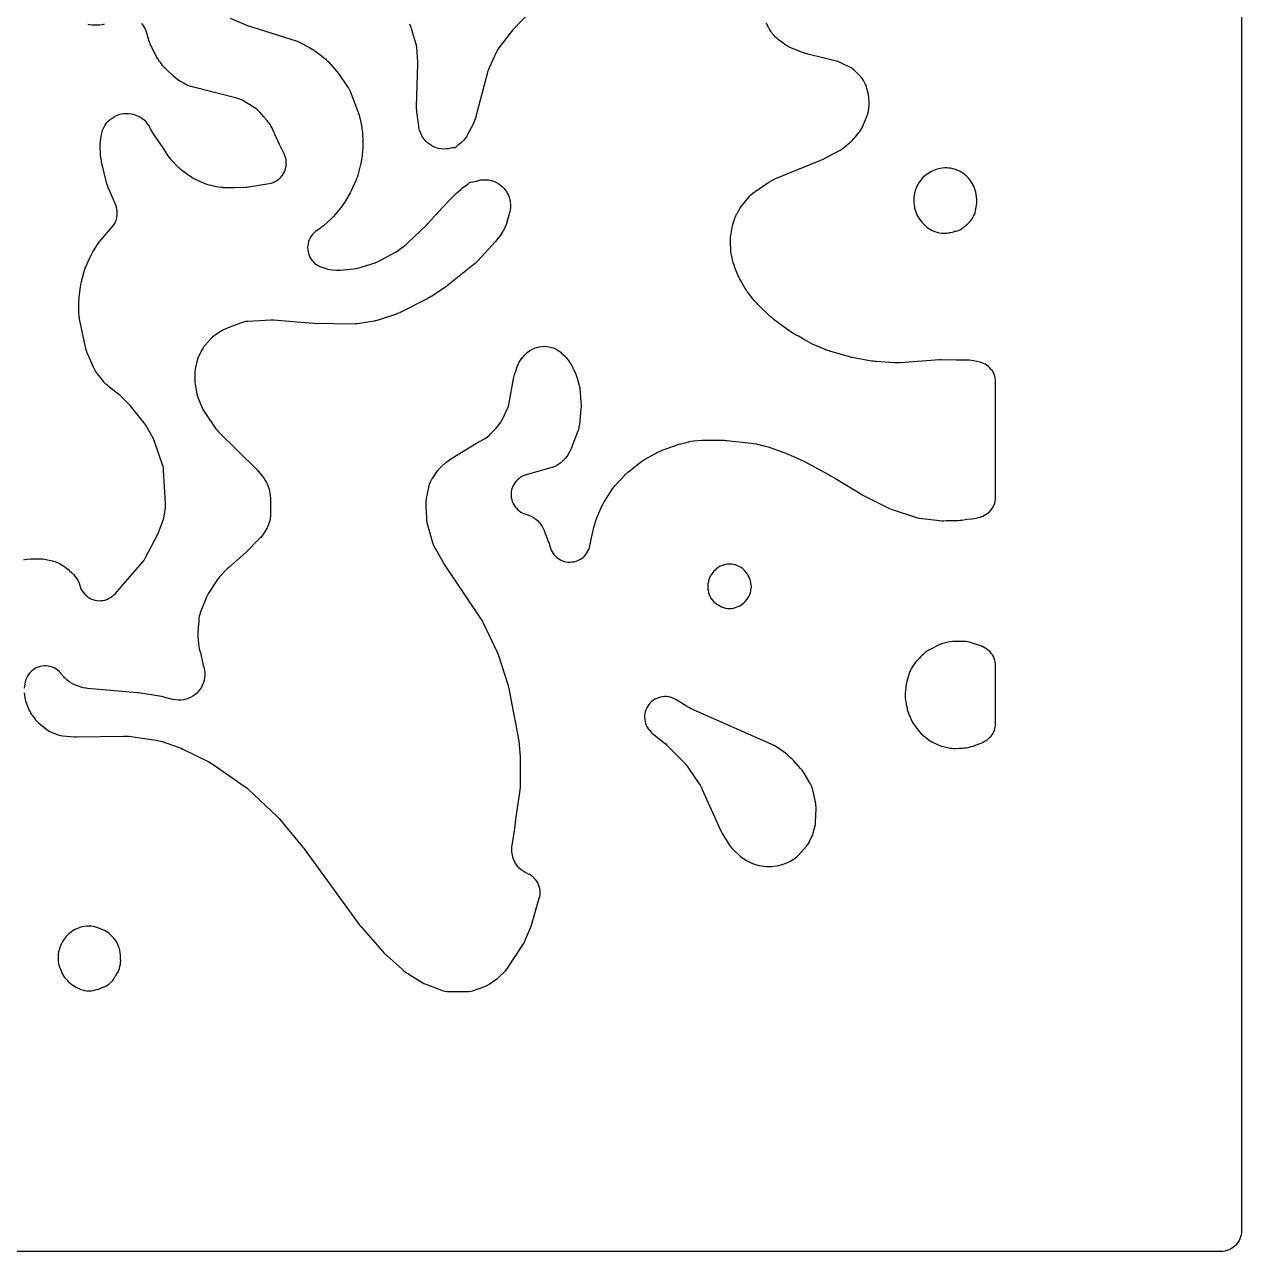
# Model space of a CAD drawing. Header units: millimetres. Extents: x 0 to 300, y 0 to 300.
# Drawn here: x 151.6 to 300.1, y -0.1 to 149.5 of the extents above; entities that cross this region are included whole.
import ezdxf

# ---------------------------------------------------------------- set-up
doc = ezdxf.new("R2010")
doc.units = ezdxf.units.MM
doc.layers.add('CUT', color=7, linetype='CONTINUOUS')

msp = doc.modelspace()

# ---------------------------------------------------------------- linework, layer by layer
at = {"layer": 'CUT'}
for points in [[(300.15, 297.0112), (300.15, 2.4114), (300.1379, 2.1654), (300.1369, 2.1453), (300.135, 2.1053), (300.099, 1.8629), (300.0395, 1.6252), (299.9569, 1.3944), (299.8521, 1.1729), (299.7262, 0.9627), (299.5802, 0.7659), (299.4156, 0.5844), (299.2341, 0.4198), (299.0373, 0.2738), (298.8271, 0.1479), (298.6056, 0.0431), (298.3748, -0.0395), (298.1371, -0.099), (297.8947, -0.135), (297.5886, -0.15), (297.0775, -0.15), (297.073, -0.15), (3, -0.15)], [(216.8516, 154.766), (211.2315, 148.9233), (211.0424, 148.7024), (209.5118, 146.6874), (209.3578, 146.4597), (209.2298, 146.2165), (208.3342, 144.2619), (208.2546, 144.0669), (208.1917, 143.8659), (206.6722, 138.1794), (206.6126, 137.9789), (206.601, 137.9434), (206.4487, 137.554), (206.4332, 137.5201), (206.3411, 137.3323), (205.7015, 136.1165), (205.6127, 135.9573), (205.5961, 135.9292), (205.412, 135.6491), (205.22, 135.4112), (205.0058, 135.1929), (204.7715, 134.9966), (204.6259, 134.897), (204.4309, 134.749), (204.2513, 134.5827), (204.1845, 134.5073), (204.1248, 134.5093), (203.8797, 134.4937), (203.6373, 134.4541), (203.3799, 134.399), (203.0761, 134.3642), (202.7704, 134.3592), (202.4656, 134.3838), (202.1646, 134.438), (201.8704, 134.5211), (201.5856, 134.6324), (201.3129, 134.7708), (201.055, 134.935), (200.8143, 135.1236), (200.593, 135.3346), (200.3932, 135.5661), (200.2169, 135.8159), (200.0656, 136.0816), (199.9409, 136.3608), (199.8439, 136.6508), (199.7689, 136.9775), (199.7632, 137.0096), (199.7355, 137.1898), (199.5157, 138.8932), (199.5, 139.0367), (199.4977, 139.0624), (199.4829, 139.3506), (199.4825, 139.3764), (199.4835, 139.5207), (199.6181, 144.7707), (199.6128, 145.0088), (199.493, 146.7253), (199.4573, 147.0067), (199.3898, 147.2823), (198.7666, 149.3203), (198.6648, 149.5947)], [(151.5992, 67.9963), (151.663, 67.4578), (151.7007, 67.23), (151.7592, 67.0067), (151.8381, 66.7898), (152.2546, 65.7907), (152.3475, 65.5928), (152.4572, 65.4038), (152.5831, 65.2252), (152.963, 64.7329), (153.1535, 64.5137), (153.368, 64.3181), (154.334, 63.5353), (154.51, 63.405), (154.6968, 63.2906), (154.8929, 63.1929), (155.0967, 63.1129), (155.7281, 62.8962), (156.017, 62.8161), (156.3133, 62.7711), (157.7004, 62.6451), (157.9733, 62.6353), (163.7004, 62.7425), (163.8481, 62.7423), (163.8745, 62.7418), (164.1692, 62.7241), (164.1956, 62.7214), (164.3422, 62.7039), (167.6472, 62.2421), (167.8254, 62.2128), (167.8572, 62.2068), (168.2084, 62.1227), (168.2394, 62.1137), (168.4115, 62.059), (170.3622, 61.3875), (170.5833, 61.3035), (170.7314, 61.2418), (170.9468, 61.1441), (174.1221, 59.58), (174.2452, 59.5165), (174.2671, 59.5048), (174.5058, 59.3644), (174.5267, 59.351), (174.642, 59.2743), (178.4534, 56.6364), (178.5671, 56.5545), (178.5872, 56.5395), (178.8049, 56.3634), (178.8238, 56.3469), (178.9276, 56.2528), (182.4523, 52.9373), (182.617, 52.7724), (182.7253, 52.6571), (182.8794, 52.4823), (185.5684, 49.2351), (185.6416, 49.1437), (185.6905, 49.0809), (185.7608, 48.9873), (192.5659, 39.638), (192.7024, 39.4668), (195.2772, 36.5123), (195.4793, 36.3058), (197.7441, 34.2447), (197.9094, 34.1068), (198.0858, 33.9837), (200.1484, 32.6729), (200.3709, 32.547), (200.6052, 32.4444), (202.5257, 31.7183), (202.7399, 31.6482), (202.9596, 31.5976), (203.183, 31.5671), (203.4082, 31.5568), (205.6545, 31.5554), (205.8766, 31.5651), (206.0969, 31.5945), (206.3137, 31.6434), (206.5254, 31.7114), (207.7975, 32.1832), (208.0706, 32.3034), (208.3274, 32.4554), (209.1618, 33.0189), (209.3433, 33.1538), (209.5118, 33.3046), (210.324, 34.1), (210.51, 34.3035), (210.6726, 34.5263), (212.4439, 37.2591), (212.5478, 37.4347), (212.637, 37.6182), (213.3958, 39.3555), (213.5061, 39.6605), (214.4563, 42.941), (214.5123, 43.1763), (214.5453, 43.416), (214.555, 43.6577), (214.5412, 43.8992), (214.5042, 44.1382), (214.4443, 44.3725), (214.362, 44.6), (214.2581, 44.8184), (214.1335, 45.0258), (213.9895, 45.2202), (213.8274, 45.3997), (213.6488, 45.5628), (213.4551, 45.7078), (213.2484, 45.8334), (213.1007, 45.9046), (213.101, 45.9054), (212.7442, 46.0775), (212.4829, 46.2366), (212.2382, 46.4203), (212.0126, 46.6269), (211.8081, 46.8545), (211.6267, 47.1009), (211.4701, 47.3637), (211.3398, 47.6405), (211.237, 47.9286), (211.1627, 48.2254), (211.1175, 48.528), (211.102, 48.8335), (211.1176, 49.1685), (211.1207, 49.201), (211.1425, 49.3821), (211.3321, 50.6909), (211.4439, 51.2068), (211.4863, 51.4692), (211.6051, 52.5752), (212.122, 56.1426), (212.1478, 56.482), (212.1743, 59.946), (212.163, 60.2031), (211.9822, 62.0939), (211.9507, 62.3166), (211.5333, 64.5433), (211.521, 64.6656), (211.4794, 64.9337), (211.3091, 65.7388), (210.7849, 68.5347), (210.7046, 68.8491), (209.4663, 72.6466), (209.3451, 72.9494), (207.6457, 76.5058), (207.4688, 76.8168), (202.8493, 83.731), (202.7788, 83.8406), (202.7322, 83.9159), (202.6656, 84.0279), (201.8078, 85.5278), (201.7033, 85.7238), (201.6857, 85.7593), (201.5123, 86.1682), (201.4991, 86.2055), (201.4309, 86.4169), (200.8726, 88.3408), (200.8179, 88.552), (200.8093, 88.5899), (200.7372, 89.0199), (200.733, 89.0586), (200.7159, 89.276), (200.6409, 90.7837), (200.6364, 90.9988), (200.6367, 91.0371), (200.6647, 91.4663), (200.6693, 91.5044), (200.7017, 91.7171), (200.9127, 92.8773), (200.9529, 93.0694), (200.9609, 93.1035), (201.0622, 93.4496), (201.187, 93.7539), (201.3579, 94.0714), (201.3761, 94.1013), (201.4824, 94.2663), (202.0492, 95.0974), (202.142, 95.2273), (202.1591, 95.2502), (202.2945, 95.4165), (202.3163, 95.4388), (202.4638, 95.5819), (203.062, 96.1312), (203.6422, 96.5631), (206.7912, 98.4598), (207.7678, 99.0127), (207.954, 99.1292), (208.1292, 99.2616), (208.1563, 99.286), (208.3159, 99.4101), (208.5163, 99.6055), (208.7517, 99.8624), (209.1454, 100.2508), (209.3308, 100.4552), (209.4641, 100.6394), (209.4921, 100.67), (209.6569, 100.8696), (209.8001, 101.0851), (209.9203, 101.3142), (210.5972, 102.785), (210.678, 102.9822), (210.7416, 103.1856), (210.7878, 103.3937), (211.3079, 106.3276), (211.3403, 106.4897), (211.3468, 106.5186), (211.4329, 106.8376), (211.4419, 106.8658), (211.4954, 107.0222), (211.813, 107.8873), (211.8735, 108.0416), (211.885, 108.069), (212.0148, 108.3446), (212.155, 108.5847), (212.3313, 108.8332), (212.3495, 108.8566), (212.4542, 108.9851), (212.5542, 109.1026), (212.6869, 109.2502), (212.7112, 109.2759), (212.9757, 109.5271), (213.2398, 109.7294), (213.5239, 109.9026), (213.8366, 110.0506), (214.1552, 110.1626), (214.4571, 110.2361), (214.7596, 110.2792), (215.0649, 110.2927), (215.3701, 110.2766), (215.6723, 110.2309), (215.9686, 110.1561), (216.2563, 110.0528), (216.5325, 109.9222), (216.82, 109.7503), (216.8471, 109.7322), (216.9881, 109.6333), (217.1168, 109.5335), (217.1409, 109.5139), (217.3788, 109.3016), (217.5961, 109.0681), (217.6162, 109.0444), (217.7253, 108.9095), (218.0538, 108.4835), (218.1816, 108.3075), (218.2034, 108.2755), (218.4273, 107.9029), (218.4453, 107.8686), (218.5406, 107.6731), (218.8949, 106.8903), (218.9575, 106.7437), (218.9681, 106.7173), (219.0743, 106.4168), (219.0827, 106.3896), (219.1262, 106.2362), (219.3935, 105.2102), (219.5375, 103.4245), (219.5471, 103.2599), (219.5482, 103.2304), (219.5457, 102.9006), (219.5442, 102.8711), (219.5321, 102.7066), (219.3401, 100.7027), (219.3315, 100.6423), (219.2951, 100.4295), (219.2875, 100.3918), (219.1782, 99.9745), (219.1664, 99.9379), (219.0939, 99.7346), (218.3447, 97.8098), (218.2752, 97.6431), (218.2621, 97.6136), (218.1125, 97.3173), (217.9351, 97.0368), (217.9165, 97.0103), (217.8092, 96.8651), (217.6357, 96.6415), (217.5278, 96.5089), (217.5079, 96.4856), (217.2934, 96.256), (217.0794, 96.0651), (216.8488, 95.8945), (216.6038, 95.7457), (216.3461, 95.6197), (216.0524, 95.508), (216.0233, 95.4985), (215.8597, 95.4488), (212.8386, 94.6053), (212.609, 94.5291), (212.3879, 94.4311), (212.1773, 94.3121), (211.9792, 94.1733), (211.7954, 94.0161), (211.6277, 93.8418), (211.4776, 93.6521), (211.3465, 93.4489), (211.2357, 93.2339), (211.1462, 93.0092), (211.0789, 92.7769), (211.0342, 92.5391), (211.0128, 92.2982), (211.0148, 92.0563), (211.0401, 91.8158), (211.0885, 91.5788), (211.1596, 91.3476), (211.2528, 91.1244), (211.367, 90.9112), (211.5013, 90.7101), (211.6545, 90.5229), (211.825, 90.3513), (212.0113, 90.197), (212.2116, 90.0615), (212.4241, 89.9459), (212.6467, 89.8515), (212.7967, 89.8043), (212.7964, 89.8034), (213.1827, 89.6814), (213.4703, 89.558), (213.7441, 89.4066), (214.0015, 89.2288), (214.24, 89.0263), (214.4572, 88.8011), (214.6509, 88.5554), (214.8193, 88.2917), (214.9742, 87.9858), (214.9877, 87.9553), (215.0593, 87.783), (215.5954, 86.3974), (215.6468, 86.2561), (215.6555, 86.2306), (215.7412, 85.9424), (215.7478, 85.9163), (215.7539, 85.8902), (215.8202, 85.6572), (215.9087, 85.4317), (216.0187, 85.2158), (216.149, 85.0116), (216.2985, 84.8209), (216.4658, 84.6456), (216.6492, 84.4874), (216.8471, 84.3476), (217.0576, 84.2276), (217.2787, 84.1286), (217.5084, 84.0515), (217.7444, 83.9969), (217.9847, 83.9655), (218.2268, 83.9574), (218.4686, 83.9728), (218.7077, 84.0116), (218.942, 84.0733), (219.1692, 84.1574), (219.3872, 84.2631), (219.594, 84.3894), (219.7875, 84.5351), (219.966, 84.6989), (220.1279, 84.8792), (220.2715, 85.0743), (220.3956, 85.2824), (220.4989, 85.5015), (220.5806, 85.7297), (220.6397, 85.9646), (220.6759, 86.2041), (220.6768, 86.2124), (220.6946, 86.2844), (220.7302, 86.5297), (220.7386, 86.6178), (220.7655, 86.7414), (221.1052, 88.1713), (221.4062, 89.1781), (222.0517, 90.7185), (222.1081, 90.8451), (222.3603, 91.3111), (222.3964, 91.3693), (223.3034, 92.7617), (223.3898, 92.8887), (223.4058, 92.9111), (223.5939, 93.1538), (223.6116, 93.1748), (223.713, 93.2902), (224.8768, 94.5618), (224.9844, 94.6746), (225.0041, 94.6944), (225.233, 94.9061), (225.2543, 94.9242), (225.3751, 95.0227), (226.7715, 96.1137), (226.8895, 96.2022), (226.9109, 96.2177), (227.1568, 96.3804), (227.1794, 96.3941), (227.3069, 96.4681), (228.9387, 97.3721), (229.0787, 97.4459), (229.104, 97.4586), (229.3927, 97.588), (229.419, 97.5985), (229.5672, 97.654), (231.5074, 98.334), (232.5301, 98.6098), (232.6868, 98.6484), (232.715, 98.6547), (232.7466, 98.6604), (233.2617, 98.7373), (234.2715, 98.8296), (236.7949, 98.8297), (236.9966, 98.8242), (237.1333, 98.8169), (237.3344, 98.8006), (240.3116, 98.4791), (240.5349, 98.4482), (240.6858, 98.4226), (240.9069, 98.3783), (242.0131, 98.1218), (242.2397, 98.0618), (242.3921, 98.0162), (242.6144, 97.9421), (244.7478, 97.1565), (246.729, 96.2728), (249.2998, 94.9029), (249.8183, 94.6047), (249.9945, 94.5034), (250.1552, 94.411), (250.5905, 94.1607), (254.0041, 92.1037), (254.1838, 92.0053), (257.2889, 90.4656), (257.6293, 90.327), (260.366, 89.4407), (260.5965, 89.378), (260.832, 89.3376), (262.9604, 89.0767), (263.0017, 89.0693), (263.236, 89.0386), (263.2859, 89.0368), (263.3537, 89.0285), (263.5887, 89.0109), (263.8243, 89.0155), (264.1639, 89.0381), (265.6065, 89.0547), (265.8145, 89.0658), (266.0209, 89.0942), (266.6186, 89.2018), (267.2404, 89.2433), (267.5004, 89.2744), (267.7558, 89.3325), (268.3317, 89.4958), (268.5675, 89.5755), (268.7942, 89.6782), (269.0095, 89.803), (269.2113, 89.9485), (269.3977, 90.1134), (269.5668, 90.296), (269.7168, 90.4945), (269.8464, 90.707), (269.9543, 90.9313), (270.0393, 91.1652), (270.1006, 91.4064), (270.1376, 91.6525), (270.15, 91.901), (270.15, 91.9699), (270.15, 105.8502), (270.15, 105.9216), (270.1385, 106.1609), (270.1042, 106.3979), (270.0474, 106.6306), (269.9685, 106.8568), (269.8684, 107.0744), (269.7479, 107.2814), (269.6081, 107.4759), (269.4504, 107.6561), (269.2762, 107.8205), (269.087, 107.9674), (268.8846, 108.0955), (268.6709, 108.2037), (268.4479, 108.2909), (268.2175, 108.3564), (267.4833, 108.5275), (267.2197, 108.5742), (266.9526, 108.5925), (266.7395, 108.5956), (266.6969, 108.6026), (266.4278, 108.6169), (265.3323, 108.6163), (263.4987, 108.6433), (263.281, 108.637), (258.4895, 108.2894), (258.2362, 108.2796), (258.0642, 108.2788), (257.8109, 108.2862), (255.5512, 108.4282), (255.3504, 108.4463), (255.2143, 108.4622), (255.0147, 108.4911), (252.8372, 108.8657), (252.6351, 108.9062), (252.4987, 108.9375), (252.2991, 108.989), (250.1806, 109.599), (249.9678, 109.6672), (249.8247, 109.7178), (249.6163, 109.7986), (247.7994, 110.5658), (246.6864, 111.1815), (246.0769, 111.5187), (245.8124, 111.665), (245.2977, 111.9497), (245.2651, 111.9686), (245.0797, 112.0836), (244.9562, 112.1653), (244.7778, 112.2909), (243.1267, 113.5265), (242.9402, 113.6756), (242.817, 113.7807), (242.6404, 113.9413), (241.131, 115.4044), (240.9632, 115.5778), (240.8532, 115.6991), (240.697, 115.883), (239.9785, 116.7856), (239.8237, 116.9946), (239.7236, 117.14), (239.5837, 117.3592), (238.9958, 118.3546), (238.9267, 118.4768), (238.9147, 118.4989), (238.7905, 118.7505), (238.7802, 118.7735), (238.7252, 118.9026), (238.3253, 119.893), (238.2729, 120.0306), (238.264, 120.0554), (238.1756, 120.3361), (238.1686, 120.3616), (238.1327, 120.5043), (237.9196, 121.4283), (237.8869, 121.5854), (237.8816, 121.6137), (237.8365, 121.9314), (237.8337, 121.9599), (237.8213, 122.1199), (237.775, 122.9534), (237.7693, 123.1392), (237.7691, 123.1725), (237.7853, 123.5437), (237.7867, 123.5584), (238.0478, 125.0453), (238.0615, 125.1123), (238.0855, 125.1886), (238.3157, 125.8669), (238.3783, 126.0375), (238.3902, 126.0677), (238.5397, 126.3988), (238.5545, 126.4277), (238.6411, 126.5874), (238.9624, 127.1474), (238.9766, 127.1662), (240.0224, 128.4922), (240.1257, 128.6152), (240.1904, 128.6829), (240.2193, 128.7113), (240.5625, 129.0102), (240.5946, 129.0349), (240.7793, 129.1682), (242.4634, 130.308), (242.6269, 130.4126), (242.6566, 130.4305), (242.9985, 130.6135), (243.0299, 130.6283), (243.2076, 130.7063), (248.8036, 132.9932), (249.0183, 133.0931), (251.1613, 134.2161), (251.374, 134.3413), (251.5732, 134.4869), (252.3313, 135.1002), (252.52, 135.2694), (252.6906, 135.4568), (252.8595, 135.6623), (252.8629, 135.6654), (253.0484, 135.8542), (253.213, 136.0615), (253.3767, 136.2919), (253.5565, 136.5108), (253.7082, 136.7159), (253.8382, 136.9354), (253.9451, 137.167), (254.4897, 138.5243), (254.5742, 138.7719), (254.6324, 139.0268), (254.6637, 139.2865), (254.698, 139.7942), (254.7004, 140.0924), (254.693, 140.1581), (254.6961, 140.2157), (254.6899, 140.4244), (254.6663, 140.6319), (254.5726, 141.232), (254.5271, 141.4557), (254.4614, 141.6744), (254.4245, 141.7659), (254.3964, 141.8933), (254.3274, 142.1105), (254.2388, 142.3204), (254.1564, 142.4932), (254.0337, 142.7199), (253.8882, 142.9327), (253.7217, 143.1294), (253.1046, 143.7861), (252.898, 143.9824), (252.6704, 144.1538), (252.4247, 144.2982), (251.2736, 144.8894), (251.0027, 145.0088), (250.7196, 145.0953), (247.2196, 145.9424), (246.9721, 146.0114), (246.8058, 146.0639), (246.5636, 146.1496), (245.2351, 146.6719), (245.0748, 146.7392), (245.0464, 146.7519), (244.761, 146.8959), (244.4902, 147.0657), (244.4647, 147.0834), (244.3241, 147.1858), (243.6257, 147.7199), (243.5046, 147.8165), (243.4833, 147.8342), (243.272, 148.0254), (243.0773, 148.2333), (243.0592, 148.2543), (242.9605, 148.3737), (242.8908, 148.4616), (242.7724, 148.6194), (242.7521, 148.648), (242.5411, 148.981), (242.5238, 149.0117), (242.4317, 149.186), (242.1626, 149.7295)], [(176.7383, 150.3238), (178.6515, 149.4946), (178.9151, 149.3976), (179.36, 149.2616), (184.8886, 147.5211), (184.9897, 147.486), (185.0847, 147.4391), (186.4063, 146.7479), (186.8257, 146.5002), (186.9754, 146.4049), (187.0504, 146.351), (187.8235, 145.7712), (188.1753, 145.4941), (188.3457, 145.3513), (188.4585, 145.2511), (188.6202, 145.0985), (188.6282, 145.0905), (188.7254, 144.9853), (189.9444, 143.5948), (191.0527, 141.9692), (191.1753, 141.7772), (191.196, 141.7424), (191.405, 141.338), (191.4214, 141.301), (191.5071, 141.0899), (192.3754, 138.7507), (192.4216, 138.6186), (192.4295, 138.5948), (192.507, 138.3258), (192.5131, 138.3015), (192.5443, 138.165), (192.7824, 137.0261), (192.81, 136.8794), (192.8145, 136.853), (192.8521, 136.5569), (192.8544, 136.5302), (192.8644, 136.3813), (192.9205, 135.1842), (192.9236, 134.9225), (192.9195, 134.7449), (192.9044, 134.4836), (192.7893, 133.2469), (192.7731, 133.1029), (192.7697, 133.0771), (192.7206, 132.7915), (192.7152, 132.7661), (192.6825, 132.625), (192.3581, 131.3408), (192.3166, 131.1897), (192.3086, 131.1629), (192.2068, 130.8667), (192.1966, 130.8405), (192.1365, 130.6959), (191.622, 129.5265), (191.5278, 129.3284), (191.4599, 129.1958), (191.3543, 129.0035), (190.6637, 127.829), (190.5875, 127.705), (190.5735, 127.6831), (190.4069, 127.4444), (190.3912, 127.4236), (190.3011, 127.3093), (189.4872, 126.3167), (189.3742, 126.187), (189.2117, 126.012), (189.1253, 125.9247), (189.0338, 125.8395), (188.0972, 125.0005), (187.8858, 124.8246), (187.7381, 124.7107), (187.5144, 124.5508), (187.3038, 124.4117), (187.1065, 124.267), (186.9244, 124.1038), (186.759, 123.9235), (186.6121, 123.7279), (186.4849, 123.519), (186.3788, 123.2985), (186.2948, 123.0688), (186.2336, 122.832), (186.1958, 122.5903), (186.1819, 122.3461), (186.1919, 122.1016), (186.2257, 121.8594), (186.283, 121.6216), (186.3634, 121.3905), (186.4659, 121.1684), (186.5896, 120.9574), (186.7333, 120.7594), (186.8957, 120.5765), (187.0752, 120.4103), (187.2701, 120.2625), (187.4785, 120.1344), (187.6771, 120.0377), (187.697, 120.0272), (187.927, 119.9335), (188.1651, 119.8632), (188.2177, 119.8505), (188.6304, 119.7199), (188.9026, 119.6504), (189.1809, 119.6118), (189.7113, 119.5685), (189.9428, 119.5603), (190.174, 119.5736), (191.8363, 119.7469), (192.075, 119.7835), (192.309, 119.8429), (194.4346, 120.4936), (194.6667, 120.5774), (194.8894, 120.6837), (196.9125, 121.7747), (197.0915, 121.8811), (197.261, 122.002), (198.1952, 122.7288), (198.3859, 122.8932), (200.724, 125.1243), (200.7492, 125.1487), (200.7537, 125.1531), (200.8559, 125.2595), (202.707, 127.304), (202.7498, 127.348), (202.8342, 127.435), (203.3074, 127.9224), (204.3783, 129.0256), (204.9022, 129.4759), (205.0529, 129.5987), (205.0804, 129.62), (205.3815, 129.8287), (205.5743, 129.9474), (205.7698, 130.096), (205.9498, 130.2631), (206.0139, 130.3355), (206.0512, 130.3339), (206.2957, 130.3472), (206.5376, 130.3843), (206.7748, 130.4449), (207.0179, 130.5199), (207.3247, 130.582), (207.6362, 130.6133), (207.9492, 130.6134), (208.2607, 130.5824), (208.5676, 130.5206), (208.8668, 130.4286), (209.1554, 130.3073), (209.4305, 130.1579), (209.6894, 129.9819), (209.9295, 129.781), (210.1484, 129.5573), (210.344, 129.3129), (210.5143, 129.0502), (210.6577, 128.7719), (210.7727, 128.4808), (210.8582, 128.1797), (210.9133, 127.8715), (210.9387, 127.5439), (210.9327, 127.2305), (210.9024, 126.9542), (210.8438, 126.6597), (210.8368, 126.6313), (210.7946, 126.4736), (210.4416, 125.2624), (210.3901, 125.0995), (210.3802, 125.0705), (210.2652, 124.7782), (210.124, 124.4975), (210.1091, 124.4708), (210.0221, 124.3237), (209.7242, 123.8455), (209.6843, 123.7915), (209.118, 123.0597), (206.9419, 120.7103), (206.8449, 120.6093), (206.8271, 120.5916), (206.622, 120.4009), (206.603, 120.3845), (206.4953, 120.2951), (203.2521, 117.703), (203.1138, 117.5977), (203.0182, 117.5283), (202.8752, 117.4294), (201.3179, 116.4057), (201.1407, 116.2962), (201.0183, 116.2251), (200.8353, 116.1256), (197.5631, 114.4619), (197.4384, 114.4013), (197.4158, 114.3909), (197.16, 114.2838), (197.1368, 114.2751), (197.0061, 114.2287), (194.9182, 113.5311), (194.7775, 113.4871), (194.7521, 113.4798), (194.4659, 113.4086), (194.4401, 113.4032), (194.2951, 113.3761), (192.2509, 113.0355), (192.1329, 113.0202), (192.0389, 113.0131), (192.0091, 113.0122), (191.8429, 113.0108), (186.8474, 113.0788), (182.0107, 113.46), (181.6904, 113.4647), (178.8713, 113.3248), (178.6129, 113.2984), (178.3586, 113.2454), (178.1112, 113.1663), (177.6499, 112.9919), (177.4439, 112.924), (177.2918, 112.8566), (176.189, 112.4397), (175.9183, 112.3186), (175.6639, 112.1662), (174.7809, 111.5637), (174.5414, 111.3781), (174.3262, 111.1648), (173.6673, 110.4278), (173.5317, 110.2625), (173.4108, 110.0862), (173.3054, 109.9002), (172.9074, 109.1223), (172.7897, 108.8548), (172.7041, 108.5753), (172.4918, 107.7037), (172.4416, 107.4337), (172.4212, 107.1598), (172.4018, 106.1395), (172.4098, 105.886), (172.4435, 105.6347), (172.6582, 104.4802), (172.7196, 104.2254), (172.8073, 103.9785), (173.2959, 102.8019), (173.4083, 102.5668), (173.5446, 102.3446), (174.9919, 100.2391), (175.1383, 100.0468), (175.3025, 99.8696), (180.0345, 95.2332), (180.7119, 94.384), (180.8462, 94.2049), (180.8692, 94.1723), (180.9753, 94.0006), (181.1429, 93.6911), (181.2271, 93.5259), (181.2414, 93.496), (181.3733, 93.1816), (181.4735, 92.8557), (181.4817, 92.8236), (181.5229, 92.6427), (181.5862, 92.3291), (181.6203, 92.1343), (181.6254, 92.0994), (181.6625, 91.7058), (181.6639, 91.6705), (181.6668, 91.4727), (181.6473, 89.8005), (181.6414, 89.6296), (181.6396, 89.599), (181.6073, 89.2863), (181.552, 89.0048), (181.4635, 88.7031), (181.4535, 88.6742), (181.3943, 88.5138), (181.3056, 88.2895), (181.2374, 88.13), (181.165, 88.0113), (180.7891, 87.424), (180.6757, 87.257), (180.6547, 87.2277), (180.4574, 86.9822), (180.3562, 86.8635), (180.2391, 86.7398), (178.6755, 85.174), (176.5474, 83.3212), (176.359, 83.1388), (175.4336, 82.1445), (175.3014, 81.9904), (175.1822, 81.8262), (174.077, 80.165), (173.9419, 79.9365), (173.8318, 79.695), (173.0771, 77.7754), (173.0059, 77.5681), (172.9532, 77.3554), (172.9192, 77.1388), (172.9044, 76.9201), (172.8985, 76.6713), (172.895, 76.6546), (172.8701, 76.458), (172.769, 75.2944), (172.7597, 75.0565), (172.7731, 74.8188), (172.8536, 74.0466), (172.8543, 74.0291), (172.8576, 74.0083), (172.893, 73.6693), (172.9387, 73.3876), (173.0162, 73.1131), (173.0847, 72.9147), (173.3943, 71.5313), (173.4455, 71.3436), (173.4447, 71.3433), (173.5055, 71.138), (173.514, 71.1063), (173.5859, 70.7767), (173.6217, 70.471), (173.6274, 70.1632), (173.6031, 69.8564), (173.5488, 69.5534), (173.4652, 69.2572), (173.3531, 68.9705), (173.2134, 68.6962), (173.0476, 68.4369), (172.8573, 68.195), (172.6442, 67.9729), (172.4104, 67.7726), (172.1582, 67.5962), (171.8899, 67.4453), (171.6082, 67.3214), (171.3157, 67.2255), (171.0152, 67.1588), (170.7096, 67.1217), (170.4019, 67.1147), (170.095, 67.1378), (169.7626, 67.1959), (169.7306, 67.2031), (169.5526, 67.2479), (168.6443, 67.5001), (168.3515, 67.5629), (165.5503, 67.9893), (165.5203, 67.9936), (165.5149, 67.9944), (165.3881, 68.0088), (159.3283, 68.5428), (159.1596, 68.5615), (159.1294, 68.5655), (158.822, 68.621), (158.5209, 68.704), (158.492, 68.7134), (158.3317, 68.7696), (157.862, 68.9462), (157.6869, 69.0171), (157.656, 69.0306), (157.3451, 69.1848), (157.077, 69.3533), (156.8273, 69.5479), (156.5763, 69.7877), (156.5532, 69.8122), (156.4269, 69.9526), (156.305, 70.0951), (156.1985, 70.2255), (156.1454, 70.2935), (156.1451, 70.2933), (156.0261, 70.4442), (155.8522, 70.6244), (155.6611, 70.7862), (155.4548, 70.9281), (155.2354, 71.0486), (155.0049, 71.1466), (154.7659, 71.2211), (154.5206, 71.2712), (154.2715, 71.2966), (154.0211, 71.297), (153.7719, 71.2722), (153.5265, 71.2227), (153.2872, 71.1489), (153.0565, 71.0515), (152.8368, 70.9316), (152.6301, 70.7902), (152.4386, 70.6289), (152.2642, 70.4493), (152.1086, 70.2531), (151.9735, 70.0423), (151.8601, 69.819), (151.7696, 69.5856), (151.7029, 69.3442), (151.6607, 69.0974), (151.5996, 68.5878)], [(151.5121, 84.2539), (151.685, 84.2844), (151.9411, 84.3206), (152.3659, 84.3656), (152.9945, 84.3596), (153.1248, 84.3584), (153.2873, 84.3568), (153.859, 84.3513), (154.8385, 84.16), (154.9991, 84.1249), (155.0276, 84.118), (155.318, 84.0343), (155.5753, 83.935), (155.8466, 83.8019), (155.8724, 83.7878), (156.0149, 83.7059), (156.4135, 83.465), (156.5783, 83.3594), (156.6072, 83.3398), (156.9192, 83.1035), (156.9459, 83.081), (157.0923, 82.951), (157.4158, 82.6481), (157.5575, 82.5081), (157.5821, 82.4825), (157.8278, 82.1978), (158.0092, 81.9385), (158.1638, 81.6642), (158.2824, 81.3964), (158.3855, 81.0877), (158.3861, 81.0857), (158.3884, 81.0864), (158.4284, 80.9462), (158.5204, 80.7143), (158.6351, 80.4927), (158.7713, 80.2837), (158.9277, 80.0892), (159.1026, 79.9114), (159.2944, 79.7518), (159.5012, 79.6122), (159.7209, 79.4938), (159.9512, 79.398), (160.19, 79.3256), (160.4348, 79.2773), (160.6832, 79.2537), (160.9327, 79.255), (161.1808, 79.2811), (161.4251, 79.3318), (161.6631, 79.4067), (161.8925, 79.5048), (162.1109, 79.6254), (162.3163, 79.7671), (162.5065, 79.9286), (162.6796, 80.1083), (166.0316, 83.9529), (166.2122, 84.1865), (166.3639, 84.4397), (167.9429, 87.4673), (168.0774, 87.7735), (168.5497, 89.0799), (168.6225, 89.3179), (168.6713, 89.562), (168.8259, 90.6011), (168.8508, 90.8601), (168.8486, 91.1202), (168.6029, 95.1728), (168.5794, 95.3948), (168.5363, 95.6139), (168.4737, 95.8282), (167.5089, 98.6584), (167.4218, 98.879), (167.3142, 99.0904), (166.413, 100.6704), (166.3063, 100.841), (166.1863, 101.0026), (164.526, 103.0582), (164.3717, 103.232), (163.5629, 104.0621), (163.2996, 104.2967), (161.8823, 105.3904), (161.7594, 105.4894), (161.7378, 105.5076), (161.5238, 105.7035), (161.3271, 105.9167), (161.3088, 105.9383), (161.2093, 106.0608), (160.5261, 106.9392), (160.4315, 107.0662), (160.4151, 107.0893), (160.2564, 107.3332), (160.1189, 107.5897), (160.1066, 107.6152), (160.0408, 107.7592), (159.3205, 109.4266), (159.2526, 109.5949), (159.2412, 109.6253), (159.1302, 109.9707), (159.1217, 110.0021), (159.0789, 110.1784), (158.366, 113.4571), (158.3309, 113.6402), (158.3254, 113.6731), (158.2828, 114.0435), (158.2806, 114.0767), (158.2732, 114.2631), (158.2533, 115.577), (158.2535, 115.5885), (158.2815, 116.1651), (158.2915, 116.276), (158.4497, 117.5423), (158.4893, 117.7907), (158.5217, 117.9583), (158.5779, 118.2035), (158.8937, 119.3979), (158.9341, 119.5395), (158.9419, 119.5647), (159.0392, 119.8425), (159.0489, 119.867), (159.1057, 120.0028), (159.5907, 121.102), (159.7067, 121.3415), (159.7911, 121.5011), (159.9238, 121.7317), (160.5443, 122.7269), (160.6252, 122.8511), (160.6401, 122.8731), (160.8163, 123.1113), (160.8329, 123.132), (160.9279, 123.2458), (162.3408, 124.8711), (162.4976, 125.0712), (162.6333, 125.2862), (162.7465, 125.5138), (162.8359, 125.7518), (162.9007, 125.9976), (162.9402, 126.2487), (162.9541, 126.5025), (162.942, 126.7565), (162.9043, 127.0078), (162.8412, 127.2541), (162.7534, 127.4927), (161.9006, 129.4907), (161.8437, 129.6319), (161.834, 129.6573), (161.7377, 129.946), (161.7301, 129.9722), (161.6908, 130.1193), (161.0316, 132.8007), (161.0227, 132.8572), (161.0154, 132.9028), (160.9901, 133.0627), (160.9047, 133.6009), (160.8986, 133.7009), (160.8643, 134.6543), (160.862, 134.8141), (160.8622, 134.8427), (160.878, 135.1618), (160.8806, 135.1902), (160.8986, 135.349), (160.9734, 135.9013), (161.0022, 136.0811), (161.0082, 136.1131), (161.085, 136.4389), (161.1837, 136.728), (161.3099, 137.0061), (161.4625, 137.2706), (161.64, 137.5191), (161.8408, 137.7492), (162.0629, 137.9588), (162.3044, 138.1458), (162.5628, 138.3085), (162.8358, 138.4454), (163.1208, 138.5551), (163.4151, 138.6367), (163.716, 138.6894), (164.0205, 138.7126), (164.3258, 138.7062), (164.6291, 138.6702), (164.9274, 138.6049), (165.218, 138.5111), (165.4982, 138.3894), (165.7652, 138.2412), (166.0166, 138.0678), (166.25, 137.8708), (166.4631, 137.6521), (166.6541, 137.4138), (166.821, 137.158), (166.9759, 136.8613), (166.993, 136.8243), (167.0335, 136.7323), (167.1307, 136.5355), (167.2448, 136.3479), (168.6503, 134.2504), (169.1171, 133.5238), (169.2648, 133.3177), (169.4325, 133.1277), (170.3496, 132.1893), (170.4378, 132.1055), (170.4532, 132.0904), (170.4572, 132.0871), (170.4859, 132.0599), (170.6316, 131.9411), (171.5654, 131.2363), (171.7364, 131.1181), (171.8676, 131.0427), (172.0499, 130.913), (172.2846, 130.765), (172.5343, 130.6439), (173.8534, 130.0923), (174.1056, 130.0024), (174.3659, 129.94), (174.6406, 129.8895), (175.3421, 129.7386), (175.6399, 129.6932), (175.7818, 129.6888), (175.8377, 129.6813), (176.0781, 129.6723), (176.5052, 129.6769), (176.5756, 129.6699), (176.8259, 129.6577), (177.0761, 129.6706), (177.2124, 129.6845), (178.5762, 129.6992), (178.7715, 129.709), (178.9654, 129.734), (181.4878, 130.1598), (181.724, 130.2116), (181.9542, 130.286), (182.1762, 130.3822), (182.3877, 130.4995), (182.587, 130.6366), (182.7721, 130.7924), (182.9412, 130.9653), (183.0928, 131.1538), (183.2256, 131.356), (183.3381, 131.5701), (183.4295, 131.7941), (183.4987, 132.0259), (183.5452, 132.2633), (183.5686, 132.504), (183.5686, 132.5503), (183.57, 132.5645), (183.5691, 132.815), (183.5431, 133.064), (183.4924, 133.3092), (183.4173, 133.5481), (183.3188, 133.7783), (182.7632, 134.915), (181.8012, 136.982), (181.7025, 137.1723), (181.5879, 137.3535), (181.5102, 137.4556), (181.5065, 137.4624), (181.3785, 137.6527), (181.2335, 137.8305), (180.8209, 138.2916), (180.3368, 138.8746), (180.1893, 139.0372), (180.028, 139.1862), (179.8544, 139.3205), (179.6696, 139.439), (178.1724, 140.3091), (177.9671, 140.416), (177.7528, 140.5035), (177.5313, 140.5707), (172.0696, 141.9569), (171.8946, 142.0059), (171.8636, 142.0154), (171.5493, 142.1285), (171.2475, 142.2715), (171.2188, 142.2868), (171.0607, 142.3763), (170.5901, 142.658), (170.4247, 142.763), (170.3957, 142.7825), (170.0825, 143.0175), (170.0557, 143.0399), (169.9087, 143.1694), (168.8603, 144.1428), (168.7274, 144.2725), (168.7042, 144.2962), (168.4822, 144.5476), (168.2488, 144.8654), (168.12, 145.0408), (168.0202, 145.1766), (167.9721, 145.2421), (167.9366, 145.2936), (167.9212, 145.3169), (167.7609, 145.5836), (167.7475, 145.6081), (167.6757, 145.7462), (167.0215, 147.0723), (166.9869, 147.1494), (166.9761, 147.1749), (166.8671, 147.464), (166.8584, 147.4902), (166.8129, 147.6379), (166.5649, 148.5064), (166.4836, 148.745), (166.3787, 148.9741), (166.3482, 149.026), (166.3328, 149.0635), (166.2201, 149.2766), (166.0874, 149.4779), (165.9359, 149.6655)], [(161.3675, 149.5876), (161.0937, 149.5229), (160.7884, 149.479), (160.7586, 149.4761), (160.5913, 149.4634), (160.5469, 149.461), (160.331, 149.4557), (160.2925, 149.4559), (159.8617, 149.4826), (159.8235, 149.4872), (159.6098, 149.5192), (159.537, 149.5322), (159.3535, 149.5698)]]:
    msp.add_lwpolyline(points, dxfattribs=at)
for points in [[(260.2063, 127.4572), (260.2529, 127.1713), (260.3322, 126.8926), (260.4492, 126.5567), (260.5358, 126.3411), (260.642, 126.1344), (260.6486, 126.124), (260.6545, 126.1127), (260.7829, 125.9138), (260.9003, 125.7495), (260.9717, 125.6482), (260.9815, 125.6358), (261.0193, 125.5829), (261.1661, 125.3967), (261.2839, 125.2735), (261.2938, 125.2607), (261.4483, 125.095), (261.6173, 124.9439), (261.81, 124.7867), (261.9947, 124.6496), (262.1913, 124.5301), (262.3981, 124.4292), (262.6224, 124.3322), (262.8444, 124.2485), (263.0733, 124.1861), (263.3071, 124.1458), (263.6177, 124.1073), (263.8958, 124.0885), (264.1743, 124.1008), (264.4496, 124.144), (264.52, 124.159), (264.614, 124.1692), (264.869, 124.2241), (265.2386, 124.3241), (265.2568, 124.33), (265.3312, 124.3497), (265.6005, 124.4379), (265.858, 124.556), (266.1006, 124.7025), (266.1664, 124.7475), (266.3595, 124.8938), (266.5375, 125.0581), (266.5824, 125.1084), (266.654, 125.1619), (266.8298, 125.3061), (266.9917, 125.4656), (267.1384, 125.6392), (267.2688, 125.8254), (267.3433, 125.9428), (267.4612, 126.1498), (267.5588, 126.3671), (267.6354, 126.5927), (267.6901, 126.8246), (267.8151, 127.4961), (267.849, 127.7491), (267.8569, 128.0041), (267.8387, 128.2587), (267.7691, 128.8249), (267.7215, 129.092), (267.6451, 129.3523), (267.5153, 129.7201), (267.4322, 129.9258), (267.3312, 130.1234), (267.2131, 130.3112), (267.0361, 130.5667), (266.9035, 130.7413), (266.756, 130.9037), (266.5949, 131.0525), (266.2923, 131.3083), (266.1228, 131.4396), (265.9426, 131.5559), (265.7531, 131.6563), (265.5425, 131.7565), (265.3453, 131.8403), (265.1416, 131.9068), (264.9329, 131.9557), (264.6272, 132.0136), (264.4026, 132.0456), (264.176, 132.0572), (263.9493, 132.0482), (263.6295, 132.0209), (263.4162, 131.9934), (263.2061, 131.9477), (263.0007, 131.8841), (262.6071, 131.7434), (262.4158, 131.6659), (262.2315, 131.573), (262.0555, 131.4651), (261.6717, 131.2076), (261.4636, 131.0517), (261.2728, 130.875), (261.1014, 130.6794), (260.8768, 130.3945), (260.7466, 130.2132), (260.6331, 130.0211), (260.5371, 129.8195), (260.4069, 129.5112), (260.3346, 129.3183), (260.2785, 129.1201), (260.2388, 128.918), (260.1778, 128.5207), (260.1544, 128.3089), (260.1492, 128.0958), (260.1622, 127.8831)], [(240.1269, 81.9582), (240.1095, 82.0045), (240.064, 82.1089), (239.9647, 82.3118), (239.8474, 82.5048), (239.7132, 82.6865), (239.5631, 82.8553), (239.4592, 82.9621), (239.2756, 83.1326), (239.0759, 83.284), (238.8621, 83.4146), (238.6363, 83.5231), (238.4007, 83.6085), (238.1578, 83.6699), (237.91, 83.7066), (237.6597, 83.7184), (237.4095, 83.705), (237.1619, 83.6667), (236.9194, 83.6038), (236.6843, 83.5169), (236.4592, 83.4069), (236.2462, 83.275), (236.0475, 83.1224), (235.8651, 82.9506), (235.7701, 82.8518), (235.6236, 82.6852), (235.4924, 82.5062), (235.4224, 82.3903), (235.4079, 82.3692), (235.3895, 82.3357), (235.3777, 82.3162), (235.369, 82.2985), (235.2842, 82.1442), (235.1843, 81.9076), (235.1092, 81.662), (235.0855, 81.5672), (235.037, 81.3226), (235.0132, 81.0743), (235.0142, 80.825), (235.0401, 80.577), (235.0484, 80.5229), (235.1009, 80.271), (235.1789, 80.0259), (235.2817, 79.7901), (235.4082, 79.5661), (235.557, 79.3562), (235.7266, 79.1628), (235.9152, 78.9879), (236.1208, 78.8332), (236.2701, 78.7325), (236.4802, 78.6053), (236.7018, 78.4994), (236.9327, 78.4157), (237.1707, 78.355), (237.4135, 78.318), (237.6588, 78.305), (237.9041, 78.3162), (238.1472, 78.3513), (238.3857, 78.4102), (238.6172, 78.4921), (238.8396, 78.5964), (239.0507, 78.722), (239.2484, 78.8677), (239.4094, 78.9991), (239.594, 79.1656), (239.7611, 79.3496), (239.9091, 79.5492), (240.0366, 79.7626), (240.1422, 79.9876), (240.225, 80.222), (240.2841, 80.4634), (240.2876, 80.4817), (240.3217, 80.7197), (240.3328, 80.9599), (240.3207, 81.2), (240.2856, 81.4379), (240.2279, 81.6713), (240.2148, 81.7149), (240.2056, 81.7411), (240.1992, 81.7655), (240.1679, 81.849), (240.1387, 81.9323)], [(259.4208, 65.7422), (259.5014, 65.5092), (259.6046, 65.2852), (259.72, 65.064), (259.8496, 64.7398), (259.9796, 64.4645), (260.1422, 64.207), (260.677, 63.4644), (260.8647, 63.2339), (261.0785, 63.0273), (261.8147, 62.3961), (261.9804, 62.2657), (262.1564, 62.1498), (262.3416, 62.0491), (263.1477, 61.654), (263.3419, 61.5688), (263.5427, 61.5004), (263.7486, 61.4493), (264.6106, 61.2735), (264.8184, 61.2402), (265.0282, 61.2245), (265.2387, 61.2265), (265.7462, 61.2526), (265.8235, 61.2501), (266.0349, 61.2612), (266.108, 61.2713), (266.3242, 61.2824), (266.5408, 61.3031), (266.7547, 61.3425), (266.9645, 61.4003), (267.1208, 61.4508), (267.3867, 61.5159), (267.6706, 61.6233), (267.7119, 61.6419), (268.0192, 61.7412), (268.2461, 61.8269), (268.4484, 61.9267), (268.6237, 61.9973), (268.8835, 62.1396), (268.9791, 62.1996), (269.1859, 62.3445), (269.377, 62.5094), (269.5505, 62.6928), (269.7046, 62.8928), (269.8378, 63.1073), (269.9486, 63.3341), (270.0361, 63.5709), (270.0991, 63.8154), (270.1373, 64.0649), (270.15, 64.3171), (270.15, 64.3419), (270.15, 64.3903), (270.15, 71.07), (270.15, 71.1364), (270.15, 71.279), (270.1387, 71.5163), (270.1049, 71.7515), (270.049, 71.9824), (269.9714, 72.207), (269.8728, 72.4231), (269.7542, 72.629), (269.6165, 72.8226), (269.4611, 73.0023), (269.2893, 73.1665), (269.1027, 73.3136), (268.9698, 73.4085), (268.7609, 73.5425), (268.5397, 73.6552), (268.3084, 73.7453), (267.0661, 74.1599), (266.7965, 74.2334), (266.5205, 74.2764), (266.2414, 74.2883), (264.8652, 74.2699), (264.5887, 74.2509), (264.3161, 74.2014), (263.8329, 74.0856), (263.5457, 73.9983), (263.271, 73.8772), (261.9954, 73.2205), (261.7732, 73.0912), (261.5654, 72.9398), (261.3743, 72.7679), (261.2955, 72.6893), (261.1144, 72.5285), (260.9519, 72.3703), (260.8122, 72.2073), (260.5976, 71.9932), (260.4381, 71.8184), (260.2958, 71.6292), (259.954, 71.1267), (259.828, 70.9208), (259.7225, 70.7037), (259.6384, 70.4774), (259.3046, 69.4266), (259.2506, 69.2287), (259.2129, 69.027), (259.192, 68.8229), (259.173, 68.5133), (259.159, 68.4024), (259.1208, 67.8676), (259.1173, 67.6927), (259.1123, 67.6325), (259.119, 67.366), (259.154, 67.1018), (259.2157, 66.7723), (259.2329, 66.6452), (259.2782, 66.4016), (259.2974, 66.3355), (259.3136, 66.249), (259.33, 66.1459), (259.3412, 66.1013), (259.3636, 65.982)], [(230.2067, 67.5151), (229.965, 67.5428), (229.7218, 67.5469), (229.4794, 67.5273), (229.24, 67.4843), (229.0059, 67.4182), (228.7794, 67.3296), (228.5625, 67.2195), (228.3573, 67.0888), (228.1659, 66.9388), (227.9899, 66.7709), (227.831, 66.5867), (227.6908, 66.3879), (227.5706, 66.1765), (227.4715, 65.9543), (227.3945, 65.7236), (227.3403, 65.4865), (227.3093, 65.2452), (227.3019, 65.0021), (227.3183, 64.7594), (227.3581, 64.5194), (227.421, 64.2845), (227.5065, 64.0568), (227.6137, 63.8384), (227.7416, 63.6315), (227.889, 63.4381), (228.0545, 63.2598), (228.2366, 63.0985), (229.704, 61.9207), (229.8772, 61.7728), (229.9918, 61.6688), (230.1558, 61.5105), (232.1273, 59.489), (232.2361, 59.3727), (232.2551, 59.3515), (232.4572, 59.1055), (232.4744, 59.0827), (232.5675, 58.9535), (233.5998, 57.4542), (234.0791, 56.741), (234.222, 56.4868), (234.2357, 56.4595), (234.3089, 56.3057), (236.6104, 51.1684), (236.7712, 50.8667), (237.6715, 49.4246), (237.7935, 49.2467), (237.9305, 49.0799), (238.0813, 48.9255), (238.963, 48.0981), (239.1672, 47.9261), (239.3885, 47.7768), (239.5107, 47.7035), (239.6549, 47.6024), (239.9, 47.4507), (240.1571, 47.3301), (240.1801, 47.3179), (240.42, 47.2208), (240.4886, 47.197), (240.4944, 47.1947), (240.7251, 47.1152), (240.7263, 47.1148), (241.0093, 47.017), (241.2945, 46.937), (241.5871, 46.8912), (242.2284, 46.8296), (242.49, 46.8183), (242.7513, 46.8343), (243.4517, 46.9143), (243.7057, 46.9567), (243.954, 47.025), (244.586, 47.2343), (244.8378, 47.3331), (245.0773, 47.4585), (245.4841, 47.7003), (245.6985, 47.8432), (245.8971, 48.0074), (246.0778, 48.1912), (247.0588, 49.2982), (247.204, 49.4781), (247.3319, 49.6707), (247.4415, 49.8742), (247.7334, 50.4822), (247.8246, 50.6973), (247.8953, 50.92), (248.0963, 51.6739), (248.1529, 51.9456), (248.1789, 52.2219), (248.2428, 53.8817), (248.242, 54.0942), (248.2231, 54.3058), (248.1863, 54.515), (247.8255, 56.1553), (247.7548, 56.4109), (247.6575, 56.6575), (247.5347, 56.8925), (247.3254, 57.2457), (247.2947, 57.3156), (247.1697, 57.5364), (246.923, 57.9247), (246.6789, 58.3368), (246.5199, 58.5733), (246.3409, 58.7833), (246.3373, 58.7876), (245.5162, 59.7134), (245.3228, 59.9088), (245.1091, 60.0817), (245.0798, 60.1028), (244.8704, 60.3218), (244.6979, 60.4858), (244.5105, 60.6327), (243.5341, 61.3256), (243.3249, 61.459), (243.1035, 61.571), (233.0012, 66.0658), (232.7761, 66.1751), (232.6259, 66.2543), (232.4086, 66.3784), (231.1128, 67.1767), (230.8997, 67.294), (230.6763, 67.3901), (230.4445, 67.464)], [(155.7293, 35.4594), (155.7423, 35.2348), (155.7755, 35.0123), (155.8285, 34.7937), (155.901, 34.5807), (156.165, 33.9061), (156.2616, 33.69), (156.3782, 33.484), (156.5138, 33.29), (156.6671, 33.1096), (156.7353, 33.0433), (156.7817, 32.9819), (156.9695, 32.7829), (156.9998, 32.7541), (157.2121, 32.5739), (157.4138, 32.4382), (157.5409, 32.3357), (157.7302, 32.2095), (157.9302, 32.1012), (158.3203, 31.9122), (158.5134, 31.8285), (158.7128, 31.7613), (158.9172, 31.7112), (158.98, 31.6986), (159.2322, 31.6611), (159.4869, 31.6495), (159.7414, 31.6639), (159.9932, 31.7042), (160.425, 31.796), (160.6963, 31.8699), (160.9577, 31.9738), (161.0284, 32.0116), (161.3054, 32.1218), (161.5316, 32.225), (161.7464, 32.3502), (161.9477, 32.4961), (162.1335, 32.6612), (162.2171, 32.7433), (162.3873, 32.9282), (162.5381, 33.1293), (162.668, 33.3445), (162.717, 33.4479), (162.8064, 33.569), (162.9343, 33.7599), (163.0442, 33.9619), (163.135, 34.173), (163.206, 34.3917), (163.2788, 34.6564), (163.3276, 34.8703), (163.3575, 35.0877), (163.3682, 35.3068), (163.3596, 35.5261), (163.346, 35.6897), (163.3435, 35.8741), (163.3239, 36.0782), (163.3049, 36.1839), (163.2926, 36.3321), (163.2587, 36.584), (163.1994, 36.8311), (163.1153, 37.071), (163.0257, 37.2902), (162.9279, 37.5008), (162.8111, 37.7014), (162.6761, 37.8903), (162.5243, 38.0659), (162.1264, 38.4847), (161.9628, 38.6421), (161.7855, 38.7839), (161.5961, 38.9091), (161.3962, 39.0166), (161.1873, 39.1055), (160.453, 39.3793), (160.2273, 39.4515), (159.9958, 39.502), (159.7605, 39.5303), (159.5236, 39.5363), (159.2026, 39.5291), (158.9184, 39.5064), (158.6385, 39.4516), (158.3667, 39.3652), (158.0194, 39.2326), (157.7818, 39.1274), (157.5563, 38.9981), (157.3456, 38.8461), (157.0424, 38.6026), (156.8752, 38.4556), (156.7218, 38.2944), (156.5834, 38.1201), (156.3513, 37.7997), (156.2131, 37.5869), (156.0971, 37.3613), (156.0047, 37.1251), (155.8528, 36.6703), (155.7793, 36.4009), (155.7362, 36.125), (155.7243, 35.8459)]]:
    msp.add_lwpolyline(points, close=True, dxfattribs=at)

doc.saveas('drawing.dxf')
